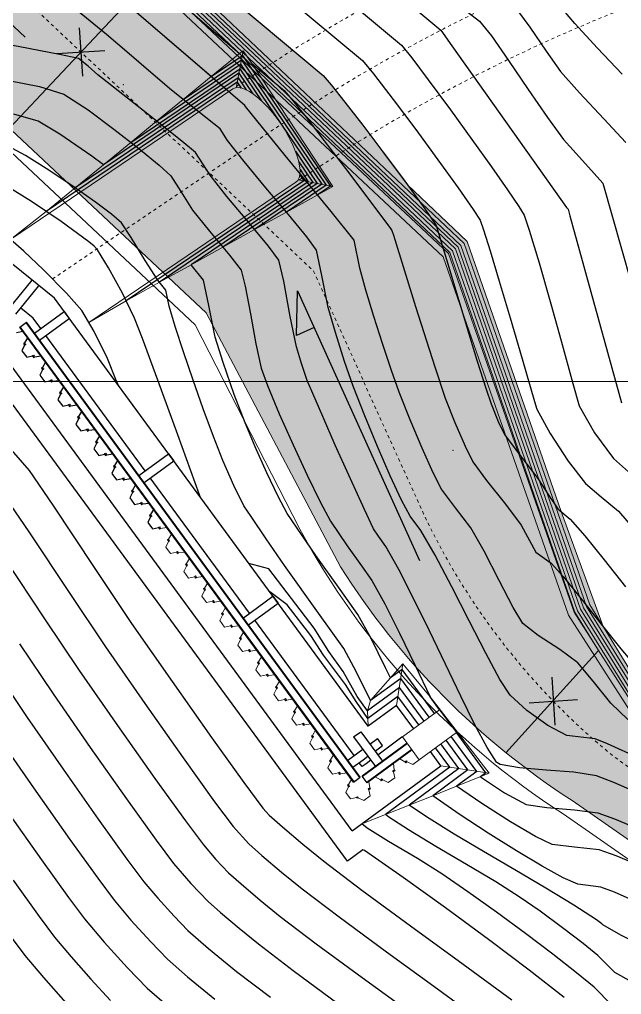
# Model space of a CAD drawing. Extents: x 62344 to 62624, y 108620 to 109406.
# Drawn here: x 62402.72 to 62421.44, y 108828.44 to 108858.75 of the extents above; entities that cross this region are included whole.
import ezdxf
from ezdxf.enums import TextEntityAlignment as Align

# ---------------------------------------------------------------- set-up
doc = ezdxf.new("R2010")
doc.units = 0
doc.header["$LTSCALE"] = 0.039369
doc.header["$MEASUREMENT"] = 0
for name, pattern in [('NASCOSTA', [9.525, 6.35, -3.175]), ('TRATTEGGIATA', [0.75, 0.5, -0.25]), ('TRATTOPUNTO2', [0.5, 0.25, -0.125, 0, -0.125])]:
    doc.linetypes.add(name, pattern=pattern)
for name, color, linetype in [('coordinate', 2, 'Continuous'), ('curve livello 1m', 2, 'Continuous'), ('curve livello 5m', 7, 'Continuous'), ('LIN010CO', 50, 'Continuous'), ('LIN010TR', 2, 'NASCOSTA'), ('LIN018CO', 6, 'Continuous'), ('LIN025CO', 7, 'Continuous'), ('LIN035CO', 1, 'Continuous'), ('TEXT035', 1, 'Continuous'), ('TRATTCOLO-30', 253, 'Continuous'), ('TRATTCOLO-7', 51, 'Continuous')]:
    doc.layers.add(name, color=color, linetype=linetype)

# ---------------------------------------------------------------- blocks, each defined once
blk = doc.blocks.new('*U31')
at = {"layer": 'LIN035CO'}
for p, q in [((0.1061, 0.1061), (-0.1061, -0.1061)), ((0.1061, -0.1061), (-0.1061, 0.1061))]:
    blk.add_line(p, q, dxfattribs=at)
at = {"layer": 'TEXT035', "lineweight": 30, "flags": 104}
blk.add_attdef('VALORE', text='', height=0.25, dxfattribs=at).set_placement((-0.6961, -0.3644), align=Align.BOTTOM_CENTER)
blk = doc.blocks.new('*U10')
at = {"layer": 'LIN018CO'}
blk.add_hatch(color=256, dxfattribs=at).paths.add_polyline_path([(-0.2456, 0.1287), (-0.2414, 0.2486), (0.0042, 0.1199)])
for p, q in [((-0.2456, 0.1287), (-0.2414, 0.2486)), ((-0.2414, 0.2486), (0.0042, 0.1199)), ((0.0042, 0.1199), (-1.8351, 0.1844))]:
    blk.add_line(p, q, dxfattribs=at)
at = {"layer": 'TEXT035', "lineweight": 30, "flags": 52}
blk.add_attdef('VALORE_AD', text='', height=0.25, rotation=357.99202, dxfattribs=at).set_placement((-0.3119, 0.191), align=Align.BOTTOM_RIGHT)
blk = doc.blocks.new('*U12')
at = {"layer": 'LIN018CO'}
blk.add_hatch(color=256, dxfattribs=at).paths.add_polyline_path([(-0.1778, 0.2128), (-0.1281, 0.322), (0.0497, 0.1092)])
for p, q in [((0.0497, 0.1092), (-1.6254, 0.8716)), ((-0.1778, 0.2128), (-0.1281, 0.322)), ((-0.1281, 0.322), (0.0497, 0.1092))]:
    blk.add_line(p, q, dxfattribs=at)
at = {"layer": 'TEXT035', "lineweight": 30, "flags": 17}
blk.add_attdef('VALORE_AD', text='', height=0.25, rotation=335.52919, dxfattribs=at).set_placement((-0.2152, 0.2957), align=Align.BOTTOM_RIGHT)
blk = doc.blocks.new('*U30')
at = {"layer": 'LIN035CO'}
for p, q in [((0.1061, 0.1061), (-0.1061, -0.1061)), ((0.1061, -0.1061), (-0.1061, 0.1061))]:
    blk.add_line(p, q, dxfattribs=at)
at = {"layer": 'TEXT035', "lineweight": 30, "flags": 104}
blk.add_attdef('VALORE', text='', height=0.25, dxfattribs=at).set_placement((0.6716, -0.3469), align=Align.BOTTOM_CENTER)
blk = doc.blocks.new('A$C2B494690')
at = {"layer": 'TRATTCOLO-30', "linetype": 'Continuous', "lineweight": 0}
h = blk.add_hatch(color=256, dxfattribs=at)
h.dxf.hatch_style = 1
h.paths.add_polyline_path([(-40.61, 39.336), (-41.899, 43.015), (-66.455, 66.058), (-67.606, 64.67)])
h.paths.add_polyline_path([(-41.899, 43.015), (-42.042, 43.423), (-44.191, 49.553), (-64.409, 68.527), (-66.455, 66.058)])
edge = h.paths.add_edge_path()
edge.add_line((-50.996, 46.34), (-47.539, 39.813))
edge.add_arc((-27.515, 52.449), 23.678, 212.2534, 237.1824)
edge.add_line((-40.347, 32.55), (-26.43, 22.856))
edge.add_line((-26.43, 22.856), (-11.65, 11.983))
edge.add_line((-11.65, 11.983), (-9.098, 9.891))
edge.add_line((-9.098, 9.891), (-3.832, 8.518))
edge.add_line((-3.832, 8.518), (-1.98, 7.761))
edge.add_line((-1.98, 7.761), (-0.924, 6.963))
edge.add_line((-0.924, 6.963), (0, 5.413))
edge.add_line((0, 5.413), (-0.243, 7.277))
edge.add_line((-0.243, 7.277), (-6.417, 13.284))
edge.add_line((-6.417, 13.284), (-10.248, 15.297))
edge.add_line((-10.248, 15.297), (-24.392, 25.702))
edge.add_line((-24.392, 25.702), (-38.4, 35.459))
edge.add_line((-38.4, 35.459), (-39.524, 37.214))
edge.add_line((-39.524, 37.214), (-40.326, 36.327))
edge.add_line((-40.326, 36.327), (-40.326, 36.327))
edge.add_line((-40.326, 36.327), (-50.996, 46.34))
h.paths.add_polyline_path([(-68.565, 63.513), (-51.718, 47.703), (-50.996, 46.34), (-40.326, 36.327), (-39.524, 37.214), (-40.282, 38.399), (-40.61, 39.336), (-67.606, 64.67)])
h.paths.add_polyline_path([(-72.475, 68.46), (-73.472, 67.093), (-68.565, 63.513), (-67.606, 64.67)])
h.paths.add_polyline_path([(-71.527, 69.759), (-69.639, 72.343), (-69.653, 72.353), (-71.527, 69.759)])
h.paths.add_polyline_path([(-68.024, 71.164), (-69.911, 68.58), (-66.455, 66.058), (-64.409, 68.527)])
h.paths.add_polyline_path([(-71.998, 69.112), (-71.526, 69.759), (-71.527, 69.759)])
h.paths.add_polyline_path([(-69.911, 68.58), (-70.385, 67.931), (-71.998, 69.112), (-72.475, 68.46), (-67.606, 64.67), (-66.455, 66.058)])
at = {"layer": 'TRATTCOLO-7', "linetype": 'Continuous', "lineweight": 0}
h = blk.add_hatch(color=256, dxfattribs=at)
h.dxf.hatch_style = 1
h.paths.add_polyline_path([(-69.27, 72.853), (-69.641, 72.344), (-64.409, 68.527), (-44.191, 49.553), (-40.282, 38.399), (-38.4, 35.459), (-24.392, 25.702), (-10.248, 15.297), (-6.417, 13.284), (-0.183, 7.219), (-0.16, 7.355), (-2.384, 9.614), (-2.74, 10.104), (-3.098, 10.595), (-4.658, 12.113), (-6.162, 13.576), (-10.055, 15.658), (-21.171, 23.895), (-23.469, 25.473), (-38.058, 35.801), (-39.384, 37.959), (-40.688, 41.528), (-43.607, 49.928), (-45.464, 51.684), (-46.23, 52.715), (-46.852, 53.536), (-47.407, 54.257), (-47.836, 54.799), (-48.078, 55.087), (-49.408, 56.197), (-50.738, 57.306), (-53.101, 59.335), (-54.189, 60.225), (-55.281, 61.104), (-56.16, 61.801), (-58.708, 64.211), (-63.65, 68.733), (-63.989, 69.032)])
at = {"linetype": 'Continuous', "lineweight": 0, "elevation": 323.7, "flags": 128}
blk.add_lwpolyline([(-0.189, 5.388), (-0.424, 7.187), (-6.53, 13.128), (-10.349, 15.134), (-24.503, 25.547), (-38.54, 35.324), (-40.454, 38.314), (-44.355, 49.446), (-64.531, 68.38), (-68.159, 71.03)], dxfattribs=at)
at = {"linetype": 'Continuous', "lineweight": 0}
for p in [(-54.298, 54.803, 323.7), (-44.047, 43.438, 323.7)]:
    blk.add_point(p, dxfattribs=at)
at = {"layer": 'curve livello 1m', "linetype": 'Continuous', "lineweight": 0, "elevation": 323.7, "flags": 128}
for points in [[(-19.422, 22.046), (-24.36, 25.751), (-38.275, 35.58), (-40.081, 38.493), (-43.973, 49.692), (-64.178, 68.803), (-69.747, 73.046), (-70.717, 71.717)], [(-9.19, 14.741), (-10.237, 15.32), (-24.301, 25.831), (-38.201, 35.65), (-39.99, 38.536), (-43.886, 49.747), (-64.113, 68.88), (-69.769, 73.186), (-69.984, 72.892)], [(-6.37, 13.338), (-10.183, 15.404), (-24.243, 25.912), (-38.126, 35.72), (-39.899, 38.579), (-43.8, 49.803), (-64.049, 68.957), (-69.779, 73.221)], [(-39.524, 37.214), (-40.262, 38.406), (-44.146, 49.58), (-64.306, 68.649), (-69.704, 72.766), (-72.095, 69.489)], [(-29.643, 29.36), (-38.349, 35.51), (-40.172, 38.45), (-44.059, 49.636), (-64.242, 68.726), (-69.726, 72.906), (-71.451, 70.542)], [(-63.65, 68.733), (-43.704, 49.866), (-39.798, 38.628), (-39.384, 37.959)], [(-53.388, 58.184), (-57.836, 53.444)], [(-39.524, 37.214), (-42.4, 34.035)]]:
    blk.add_lwpolyline(points, dxfattribs=at)
at = {"layer": 'LIN018CO', "linetype": 'TRATTOPUNTO2', "lineweight": 0, "ltscale": 5, "elevation": 323.7, "flags": 128}
blk.add_lwpolyline([(-4.743, 8.755), (-20.592, 20.739), (-30.817, 28.052), (-39.061, 33.926, -0.11239), (-44.961, 41.457), (-48.38, 49.008), (-66.4, 65.968), (-71.561, 69.662)], format="xyb", dxfattribs=at)
at = {"layer": 'LIN035CO', "linetype": 'Continuous', "lineweight": 0, "elevation": 323.7, "flags": 128}
for points in [[(-44.191, 49.553), (-64.409, 68.527), (-69.639, 72.346)], [(-51.718, 47.703), (-68.565, 63.513), (-73.47, 67.095)], [(-52.06, 47.338), (-68.884, 63.127), (-73.765, 66.691)], [(-45.464, 51.684), (-46.23, 52.715), (-46.852, 53.536), (-47.407, 54.257), (-47.836, 54.799), (-48.078, 55.087), (-49.408, 56.197), (-50.738, 57.306), (-53.101, 59.335), (-54.189, 60.225), (-55.281, 61.104), (-56.16, 61.801)], [(-45.464, 51.684), (-43.607, 49.928), (-40.688, 41.528)], [(-38.4, 35.459), (-40.282, 38.399), (-44.191, 49.553)], [(-39.384, 37.959), (-40.688, 41.528)], [(-21.171, 23.895), (-23.469, 25.473), (-38.058, 35.801), (-39.384, 37.959)]]:
    blk.add_lwpolyline(points, dxfattribs=at)
for points in [[(-11.65, 11.983), (-26.43, 22.856), (-40.347, 32.55, -0.109204), (-47.539, 39.813), (-51.718, 47.703)], [(-11.946, 11.58), (-26.721, 22.45), (-40.626, 32.135, -0.126618), (-48.804, 40.988), (-52.06, 47.338)]]:
    blk.add_lwpolyline(points, format="xyb", dxfattribs=at)
at = {"xscale": 5, "yscale": 5, "zscale": 5, "rotation": 138.8272271751645}
for name, p in [('*U10', (-63.647, 63.012, 323.7)), ('*U31', (-55.612, 55.814, 323.7)), ('*U12', (-48.333, 48.639, 323.7)), ('*U30', (-40.929, 35.636, 323.7))]:
    blk.add_blockref(name, p, dxfattribs=at)

msp = doc.modelspace()

# ---------------------------------------------------------------- linework, layer by layer
at = {"layer": 'coordinate', "linetype": 'Continuous', "lineweight": 0}
msp.add_line((62369.18886, 108847.50002), (62480.2144, 108847.50002), dxfattribs=at)
at = {"layer": 'curve livello 1m', "flags": 128}
for points in [[(62408.68107, 108856.97606), (62406.00187, 108859.27637), (62404.99211, 108860.10284), (62404.03134, 108860.87747), (62403.20779, 108861.53029), (62402.60969, 108861.99137), (62402.32528, 108862.19076), (62401.36718, 108862.36448), (62400.52506, 108862.54342), (62400.30806, 108862.95366), (62400.00641, 108863.5351), (62399.5074, 108864.42043), (62399.01491, 108865.26645), (62398.67668, 108865.81937), (62397.98816, 108866.80384), (62396.92081, 108868.26347), (62395.67306, 108869.93027), (62394.44336, 108871.53628), (62394.0241, 108872.05107), (62393.32802, 108872.56685), (62392.42184, 108873.22968), (62390.32311, 108874.88711)], [(62409.18145, 108863.955), (62415.82014, 108858.41613), (62415.82343, 108858.41185), (62416.16411, 108857.93178), (62419.7262, 108852.90769), (62419.77556, 108852.85288), (62419.83425, 108852.64574), (62421.43748, 108846.83411)], [(62409.29023, 108862.37989), (62414.60277, 108857.94747), (62414.91557, 108857.55547), (62415.43113, 108856.8725), (62415.43113, 108856.8725), (62416.11924, 108855.93549), (62416.7864, 108855.01494), (62417.39114, 108854.1693), (62417.892, 108853.45698), (62418.24752, 108852.9364), (62418.41625, 108852.66599), (62418.41625, 108852.66599), (62418.56664, 108852.20126), (62418.8732, 108851.18148), (62419.24396, 108849.9126), (62419.24396, 108849.9126), (62419.56217, 108848.76016), (62419.92302, 108847.42957), (62420.12025, 108846.73607), (62420.12025, 108846.73607), (62420.60204, 108845.89945), (62421.1881, 108845.10681), (62421.1881, 108845.10681), (62421.65686, 108844.69376)], [(62409.39901, 108860.80479), (62413.38541, 108857.4788), (62413.72606, 108857.06145), (62414.33844, 108856.26676), (62415.03883, 108855.33315), (62415.03883, 108855.33315), (62415.72893, 108854.3903), (62416.35601, 108853.51653), (62416.82601, 108852.84435), (62417.04491, 108852.50627), (62417.04491, 108852.50627), (62417.14695, 108852.21223), (62417.35229, 108851.55644), (62417.63741, 108850.61703), (62417.97884, 108849.47218), (62418.35307, 108848.20005), (62418.73661, 108846.87879), (62418.73661, 108846.87879), (62418.80302, 108846.63804), (62419.21483, 108845.88148), (62419.77679, 108845.02408), (62420.3203, 108844.32306), (62420.3203, 108844.32306), (62420.80692, 108843.91288), (62421.33983, 108843.47085), (62421.33983, 108843.47085), (62421.79735, 108842.9432)], [(62407.80934, 108856.26611), (62407.45201, 108856.5496), (62406.8097, 108857.09765), (62406.06034, 108857.74827), (62405.43031, 108858.28539), (62404.53185, 108859.01716), (62403.79535, 108859.60098), (62403.44177, 108859.86169), (62402.63657, 108860.07018)], [(62421.6348, 108836.98849), (62421.1086, 108837.5028), (62420.55689, 108838.1804), (62420.08018, 108838.75569), (62420.08018, 108838.75569), (62419.5239, 108839.16569), (62418.84584, 108839.60533), (62418.37338, 108839.971), (62418.37338, 108839.971), (62418.06567, 108840.47103), (62417.63099, 108841.31207), (62417.16319, 108842.22683), (62416.75612, 108842.948), (62416.75612, 108842.948), (62416.27806, 108843.57493), (62415.84197, 108844.15438), (62415.84197, 108844.15438), (62415.58556, 108844.65768), (62415.23974, 108845.42131), (62414.86617, 108846.30414), (62414.52652, 108847.16504), (62414.52652, 108847.16504), (62414.28612, 108847.83729), (62414.01399, 108848.65114), (62413.73953, 108849.51413), (62413.49215, 108850.3338), (62413.30126, 108851.01769), (62413.30126, 108851.01769), (62413.1227, 108851.88497), (62412.40917, 108852.78228), (62410.98403, 108854.52611), (62409.75434, 108856.04554), (62409.73332, 108856.07282), (62409.72534, 108856.07948), (62406.00187, 108859.27637)], [(62409.50779, 108859.22968), (62412.16805, 108857.01014), (62412.41013, 108856.72266), (62412.8385, 108856.18009), (62413.39368, 108855.45963), (62414.01618, 108854.63847), (62414.64653, 108853.7938), (62415.32087, 108852.86376), (62415.67356, 108852.34655), (62416.06569, 108851.04981), (62416.61354, 108849.21969), (62416.94475, 108848.15898), (62417.22996, 108847.26218), (62417.3836, 108846.79832), (62417.60798, 108846.24975), (62417.79744, 108845.85118), (62418.25892, 108845.23715), (62418.83267, 108844.48502), (62419.17704, 108843.95546), (62419.4525, 108843.53931), (62419.8384, 108843.21675), (62420.29594, 108842.69786), (62420.89717, 108841.95238), (62421.56058, 108841.1119)], [(62421.45599, 108857.04676), (62420.6938, 108857.85664), (62419.99092, 108858.62006), (62419.45418, 108859.24355)], [(62422.00833, 108835.77628), (62421.00447, 108836.23182), (62421.00447, 108836.23182), (62420.61462, 108836.39266), (62419.73648, 108836.4964), (62419.14694, 108836.80885), (62418.49548, 108837.27271), (62417.97754, 108837.74884), (62417.97754, 108837.74884), (62417.65714, 108838.23403), (62417.21583, 108839.0478), (62416.70142, 108840.05403), (62416.16171, 108841.11657), (62415.64451, 108842.09929), (62415.19761, 108842.86604), (62415.19761, 108842.86604), (62414.86423, 108843.30599), (62414.60106, 108843.81259), (62414.25046, 108844.56715), (62413.85482, 108845.47265), (62413.45653, 108846.43207), (62413.09797, 108847.3484), (62413.09797, 108847.3484), (62412.83102, 108848.11397), (62412.54266, 108849.02068), (62412.3194, 108849.79652), (62412.3194, 108849.79652), (62412.11972, 108850.79495), (62411.95306, 108851.57579), (62411.95306, 108851.57579), (62411.6569, 108851.99389), (62411.08582, 108852.68794), (62410.38635, 108853.51444), (62409.705, 108854.32991), (62409.18827, 108854.99085), (62408.96264, 108855.34525), (62408.32275, 108855.85878), (62407.45201, 108856.5496), (62406.8097, 108857.09765), (62406.06034, 108857.74827), (62405.43031, 108858.28539), (62404.53185, 108859.01716)], [(62418.23162, 108858.98383), (62418.58714, 108858.50722), (62419.09348, 108857.76158), (62419.54485, 108857.1316), (62419.54485, 108857.1316), (62420.1316, 108856.46466), (62420.8886, 108855.65696), (62421.5738, 108854.92022)], [(62406.98482, 108855.58806), (62406.91102, 108855.64629), (62405.93457, 108856.41417), (62405.16425, 108857.03211), (62404.85875, 108857.29441), (62404.55825, 108857.53261), (62403.965, 108857.66335), (62402.73342, 108857.89731), (62401.32888, 108858.16153)], [(62422.08261, 108834.65313), (62421.20066, 108835.03179), (62420.65872, 108835.2406), (62420.65872, 108835.2406), (62419.95953, 108835.34926), (62419.09697, 108835.4162), (62418.26676, 108835.48377), (62417.66461, 108835.5943), (62417.66461, 108835.5943), (62417.56269, 108835.65648), (62417.54652, 108835.67011), (62417.25785, 108836.11983), (62416.88163, 108836.82509), (62416.4416, 108837.71348), (62415.96155, 108838.71262), (62415.46524, 108839.75012), (62414.97643, 108840.7536), (62414.5189, 108841.65066), (62414.1164, 108842.36892), (62414.1164, 108842.36892), (62413.88817, 108842.69009), (62413.73066, 108842.92002), (62413.44701, 108843.5139), (62412.95653, 108844.586), (62412.95653, 108844.586), (62412.54174, 108845.51401), (62412.14873, 108846.40637), (62411.83786, 108847.12498), (62411.66943, 108847.53176), (62411.66943, 108847.53176), (62411.49301, 108848.05109), (62411.33754, 108848.57535), (62411.33754, 108848.57535), (62411.14045, 108849.5185), (62410.93612, 108850.61601), (62410.78343, 108851.26661), (62410.78343, 108851.26661), (62410.45979, 108851.70805), (62409.84849, 108852.43931), (62409.17062, 108853.24386), (62408.64728, 108853.90517), (62408.19466, 108854.61611), (62407.77168, 108854.96731), (62406.91102, 108855.64629), (62405.93457, 108856.41417), (62405.16425, 108857.03211), (62404.85875, 108857.29441), (62404.55825, 108857.53261), (62403.965, 108857.66335), (62402.73342, 108857.89731), (62401.32888, 108858.16153)], [(62402.3982, 108856.85686), (62403.34149, 108856.66315), (62404.10188, 108856.42604), (62404.10188, 108856.42604), (62404.85434, 108855.93777), (62405.65706, 108855.34247), (62406.43374, 108854.73814), (62407.06381, 108854.22093), (62407.42668, 108853.88697), (62407.42668, 108853.88697), (62407.73796, 108853.40422), (62408.10629, 108852.81948), (62408.10629, 108852.81948), (62408.63067, 108852.16722), (62409.25645, 108851.42579), (62409.6138, 108850.95742), (62409.74401, 108850.45771), (62409.9041, 108849.60204), (62410.07566, 108848.66337), (62410.24029, 108847.91463), (62410.42984, 108847.36933), (62410.80035, 108846.48916), (62411.2283, 108845.52676), (62411.66673, 108844.58324), (62412.06866, 108843.75968), (62412.38711, 108843.15717), (62412.91437, 108842.38747), (62413.35345, 108841.77104), (62413.67837, 108841.31236), (62414.08002, 108840.58932), (62414.53993, 108839.67625), (62415.02746, 108838.66646), (62415.49413, 108837.69057)], [(62405.78765, 108847.38918), (62405.74483, 108847.51178), (62405.4647, 108848.21647), (62405.4647, 108848.21647), (62405.04692, 108849.04601), (62404.6575, 108849.70036), (62404.6575, 108849.70036), (62404.18086, 108850.24645), (62403.47469, 108850.97195), (62403.47469, 108850.97195), (62402.85886, 108851.54799), (62402.18911, 108852.14006), (62401.66635, 108852.57053), (62400.91387, 108853.05881), (62400.5997, 108853.13364), (62400.10707, 108853.48059), (62399.50676, 108853.91412), (62398.12045, 108854.68228)], [(62413.63402, 108837.57862), (62413.19946, 108838.46652), (62412.80231, 108839.19924), (62412.80231, 108839.19924), (62412.02167, 108840.30124), (62410.96676, 108841.78223), (62410.96676, 108841.78223), (62410.39174, 108842.61134), (62409.92258, 108843.29624), (62409.70001, 108843.63147), (62409.70001, 108843.63147), (62409.38527, 108844.26538), (62409.04324, 108845.04487), (62409.04324, 108845.04487), (62408.75263, 108845.78921), (62408.43645, 108846.64378), (62408.11783, 108847.54207), (62407.81988, 108848.41754), (62407.56574, 108849.2037), (62407.37851, 108849.83403), (62407.37851, 108849.83403), (62407.27453, 108850.33906), (62407.02432, 108850.64812), (62406.63362, 108851.25549), (62406.19682, 108851.97253), (62405.89072, 108852.42869), (62405.5821, 108852.69326), (62405.09118, 108853.06613), (62404.32064, 108853.60539), (62403.55252, 108854.11691), (62402.9079, 108854.52211), (62402.50788, 108854.74243)], [(62408.34105, 108843.90823), (62408.3179, 108843.97482), (62407.64923, 108845.83399), (62407.02772, 108847.54024), (62406.54779, 108848.83623), (62406.30384, 108849.46463), (62406.30384, 108849.46463), (62405.9225, 108850.24386), (62405.49506, 108851.02963), (62405.14976, 108851.58621), (62405.14976, 108851.58621), (62405.0442, 108851.69969), (62404.88282, 108851.84235), (62404.01667, 108852.47024), (62403.10017, 108853.0869), (62402.28201, 108853.59585)], [(62421.6348, 108836.98849), (62421.1086, 108837.5028), (62420.55689, 108838.1804), (62420.08018, 108838.75569), (62420.08018, 108838.75569), (62419.5239, 108839.16569), (62418.84584, 108839.60533), (62418.37338, 108839.971), (62418.37338, 108839.971), (62418.06567, 108840.47103), (62417.63099, 108841.31207), (62417.16319, 108842.22683), (62416.75612, 108842.948), (62416.75612, 108842.948), (62416.27806, 108843.57493), (62415.84197, 108844.15438), (62415.84197, 108844.15438), (62415.58556, 108844.65768), (62415.23974, 108845.42131), (62414.86617, 108846.30414), (62414.52652, 108847.16504), (62414.52652, 108847.16504), (62414.28612, 108847.83729), (62414.01399, 108848.65114), (62413.73953, 108849.51413), (62413.49215, 108850.3338), (62413.30126, 108851.01769), (62413.30126, 108851.01769), (62413.1227, 108851.88497), (62412.40917, 108852.78228), (62411.98835, 108853.2972)], [(62402.46231, 108845.37085), (62403.02442, 108844.7318), (62403.76016, 108843.65355), (62405.06652, 108841.68056), (62406.20714, 108839.97903), (62407.46682, 108838.16858), (62408.69459, 108836.42877), (62409.69909, 108835.02874), (62410.289, 108834.23761), (62410.48361, 108834.02244), (62410.89983, 108833.65178), (62411.53125, 108833.12001), (62412.18846, 108832.58668), (62413.36714, 108831.68809), (62414.88182, 108830.5738), (62416.51002, 108829.38976), (62418.02928, 108828.28193)], [(62402.29993, 108843.86969), (62403.01539, 108842.82116), (62404.28575, 108840.90255), (62405.39493, 108839.24791), (62405.39493, 108839.24791), (62406.6199, 108837.48735), (62407.81382, 108835.7955), (62408.79064, 108834.43405), (62409.36429, 108833.66472), (62409.852, 108833.12552), (62410.25676, 108832.76505), (62410.87081, 108832.24792), (62411.50993, 108831.72927), (62412.65617, 108830.8554), (62414.12917, 108829.77178), (62415.71256, 108828.62033), (62417.19002, 108827.54298)], [(62402.27062, 108841.98877), (62403.50498, 108840.12453), (62404.58273, 108838.51679), (62405.77297, 108836.80613), (62406.93306, 108835.16222), (62407.8822, 108833.83936), (62408.43959, 108833.09183), (62408.83043, 108832.63924), (62409.22038, 108832.2286), (62409.61369, 108831.87833), (62410.21036, 108831.37583), (62410.8314, 108830.87185), (62411.94521, 108830.02272), (62413.37652, 108828.96976), (62414.91511, 108827.85089)], [(62413.53959, 108837.26131), (62413.22339, 108837.70458), (62412.78295, 108838.47906), (62412.3354, 108839.10432), (62411.88262, 108839.83404), (62410.47384, 108841.67325), (62409.85814, 108841.84004)], [(62413.55295, 108837.02307), (62413.18565, 108837.55506), (62412.85503, 108838.07737), (62412.17287, 108838.99493), (62411.78494, 108839.60181), (62411.04877, 108840.55429), (62410.50628, 108840.95645)], [(62402.72421, 108839.34651), (62403.77052, 108837.78567), (62404.92605, 108836.1249), (62406.0523, 108834.52895), (62406.97375, 108833.24467), (62407.51488, 108832.51895), (62408.05244, 108831.89646), (62408.58877, 108831.33167), (62408.97062, 108830.99161), (62409.54992, 108830.50374), (62410.15287, 108830.01444), (62411.23424, 108829.19003), (62412.62387, 108828.16774)], [(62402.1461, 108836.32342), (62403.2322, 108834.76245), (62404.29077, 108833.26239), (62405.15686, 108832.05529), (62405.66547, 108831.37317), (62406.18893, 108830.75574), (62406.80376, 108830.07598), (62407.32554, 108829.53782), (62407.94377, 108828.99763), (62408.7958, 108828.29962)], [(62417.0504, 108835.2107), (62417.80359, 108834.71326), (62418.47056, 108834.35224), (62419.11413, 108834.25104), (62419.9735, 108834.18808), (62420.70281, 108834.08854), (62421.21575, 108833.8996), (62422.1261, 108833.52401), (62423.16075, 108833.07444), (62423.70745, 108832.8114), (62424.28872, 108832.23249), (62425.36683, 108831.11371), (62426.50868, 108829.92774), (62427.42261, 108828.99982), (62427.8722, 108828.5546), (62428.19925, 108828.41092)], [(62425.69013, 108827.91646), (62424.80244, 108828.82144), (62424.80244, 108828.82144), (62423.73223, 108829.93498), (62422.97026, 108830.72359), (62422.97026, 108830.72359), (62422.49482, 108831.0087), (62421.79678, 108831.36945), (62421.79678, 108831.36945), (62421.22049, 108831.62478), (62420.79099, 108831.78441), (62420.79099, 108831.78441), (62420.08247, 108831.86811), (62419.62732, 108832.07259), (62418.96806, 108832.43088), (62418.16766, 108832.90457), (62417.28907, 108833.45525), (62416.39526, 108834.04451), (62415.56901, 108834.62012)], [(62423.94931, 108828.26828), (62423.1834, 108829.06521), (62422.63809, 108829.62959), (62422.63809, 108829.62959), (62422.09194, 108829.94968), (62421.414, 108830.28546), (62420.85825, 108830.60917), (62420.85825, 108830.60917), (62420.82365, 108830.64387), (62420.66361, 108830.76321), (62419.95547, 108831.2183), (62419.08485, 108831.74674), (62418.12556, 108832.31436), (62417.15143, 108832.88698), (62416.23625, 108833.43042), (62415.45384, 108833.91052), (62414.87802, 108834.29308), (62414.87802, 108834.29308), (62414.83304, 108834.32831)], [(62402.38527, 108834.08123), (62403.41001, 108832.62912), (62404.24841, 108831.4606), (62404.74077, 108830.80029), (62405.35664, 108830.07384), (62406.08003, 108829.27407), (62406.69392, 108828.6409), (62407.29243, 108828.11794)], [(62422.63457, 108828.19544), (62422.30591, 108828.5356), (62422.30591, 108828.5356), (62421.77281, 108828.82956), (62421.2332, 108829.12599), (62421.2332, 108829.12599), (62420.7043, 108829.65642), (62420.24142, 108830.03202), (62419.60299, 108830.51823), (62418.90368, 108831.02955), (62418.25815, 108831.48047), (62418.25815, 108831.48047), (62417.52918, 108831.94233), (62416.61774, 108832.48611), (62415.66566, 108833.04613), (62414.81475, 108833.55672), (62414.20685, 108833.95223), (62414.20685, 108833.95223), (62414.09821, 108834.03732)], [(62421.1252, 108828.12261), (62420.58495, 108828.66897), (62420.58495, 108828.66897), (62420.03665, 108829.12144), (62419.30456, 108829.69352), (62418.45439, 108830.3362), (62417.55187, 108831.00047), (62416.66273, 108831.63732), (62415.8527, 108832.19774), (62415.8527, 108832.19774), (62415.09486, 108832.66632), (62414.19735, 108833.1955), (62413.53568, 108833.61138), (62413.53568, 108833.61138), (62413.36339, 108833.74634)], [(62402.52925, 108831.99584), (62403.33996, 108830.86591), (62403.81606, 108830.2274), (62404.32594, 108829.61949), (62404.94046, 108828.92535), (62405.55435, 108828.26137)], [(62402.43151, 108830.27122), (62402.89136, 108829.65452), (62403.46776, 108828.96729), (62404.16247, 108828.18257)]]:
    msp.add_lwpolyline(points, dxfattribs=at)
at = {"layer": 'curve livello 5m'}
for p, q in [((62414.61723, 108838.54788), (62414.254, 108838.28144)), ((62415.62273, 108837.17712), (62414.61723, 108838.54788)), ((62416.94171, 108835.37901), (62416.14322, 108836.46755)), ((62416.94171, 108835.37901), (62416.30831, 108834.91439)), ((62413.40115, 108832.94312), (62412.92173, 108832.59144))]:
    msp.add_line(p, q, dxfattribs=at)
at = {"layer": 'curve livello 5m', "flags": 128}
for points in [[(62412.92173, 108832.59144), (62401.62036, 108847.99818), (62393.1163, 108854.8683), (62386.54081, 108863.45904), (62357.29997, 108887.03375), (62357.29997, 108887.03375), (62357.37913, 108887.13194)], [(62394.92282, 108872.86437), (62395.20499, 108872.55345), (62399.03952, 108867.32067), (62400.84727, 108864.87938), (62400.97903, 108864.65305), (62401.03042, 108864.55479), (62401.20879, 108864.51984), (62401.45288, 108864.35546), (62401.94926, 108863.98137), (62402.65102, 108863.43479), (62403.51124, 108862.75291), (62404.48299, 108861.97291), (62405.51936, 108861.13199), (62406.57342, 108860.26735), (62406.57342, 108860.26735), (62409.56799, 108857.69628)], [(62416.65524, 108858.97265), (62417.0259, 108858.70035), (62417.0259, 108858.70035), (62417.39092, 108858.23904), (62417.92273, 108857.47521), (62418.53299, 108856.57395), (62419.13337, 108855.70039), (62419.63552, 108855.01965), (62419.63552, 108855.01965), (62420.32122, 108854.26716), (62420.86035, 108853.65952), (62420.86035, 108853.65952), (62422.31662, 108848.52021)], [(62409.94189, 108857.38315), (62410.95068, 108856.54148), (62411.20019, 108856.24855), (62411.6313, 108855.7076), (62412.19815, 108854.97817), (62412.85484, 108854.11981), (62413.55549, 108853.19206), (62414.25423, 108852.25445), (62414.30222, 108852.18683), (62414.34614, 108852.04073), (62415.03815, 108849.82454), (62415.63404, 108847.95082), (62415.95506, 108846.98168), (62416.25969, 108846.2194), (62416.57993, 108845.48648), (62416.81971, 108845.00278), (62417.24139, 108844.42144), (62417.83196, 108843.68031), (62418.31464, 108843.02996), (62418.76923, 108842.19316), (62419.24899, 108841.85156), (62419.63338, 108841.42412), (62420.18243, 108840.74392), (62420.8072, 108839.95104), (62421.41877, 108839.18556), (62421.9282, 108838.58756)], [(62405.33474, 108854.23127), (62404.97276, 108854.50195), (62403.97934, 108855.18038), (62403.30488, 108855.58424), (62402.5491, 108855.8058)], [(62414.254, 108838.28144), (62414.10147, 108838.59961), (62413.64044, 108839.52771), (62413.24034, 108840.2558), (62412.68756, 108841.03614), (62411.94056, 108842.08485), (62411.35168, 108842.9363), (62411.04356, 108843.39432), (62410.76781, 108843.92295), (62410.41721, 108844.65585), (62410.05303, 108845.46119), (62409.73654, 108846.2071), (62409.3986, 108847.09758), (62409.05521, 108848.08544), (62408.8094, 108848.87433), (62408.61341, 108849.85807), (62408.44416, 108850.64824), (62408.06284, 108851.12653)], [(62401.94343, 108838.56849), (62402.95831, 108837.05454), (62402.95831, 108837.05454), (62404.07912, 108835.44368), (62405.17154, 108833.89567), (62406.0653, 108832.64998), (62406.59018, 108831.94606), (62406.59018, 108831.94606), (62407.02121, 108831.43763), (62407.5275, 108830.87789), (62407.95715, 108830.43475), (62407.95715, 108830.43475), (62408.59511, 108829.87732), (62409.47433, 108829.15703), (62409.47433, 108829.15703), (62410.52327, 108828.35735)], [(62427.15647, 108827.85071), (62426.44885, 108828.56641), (62425.65556, 108829.37459), (62425.65556, 108829.37459), (62424.28105, 108830.80475), (62423.30244, 108831.81759), (62423.30244, 108831.81759), (62422.83417, 108832.07531), (62422.04167, 108832.43468), (62421.26861, 108832.75363), (62420.7469, 108832.93647), (62420.7469, 108832.93647), (62419.97994, 108833.02271), (62419.27651, 108833.11018), (62418.762, 108833.35745), (62417.98563, 108833.80892), (62417.09066, 108834.37716), (62416.30831, 108834.91439)], [(62419.65243, 108828.35257), (62418.56666, 108829.20102), (62417.30578, 108830.15418), (62415.96727, 108831.13935), (62414.64859, 108832.08385), (62413.44724, 108832.915), (62413.44724, 108832.915), (62413.40115, 108832.94312)]]:
    msp.add_lwpolyline(points, dxfattribs=at)
at = {"layer": 'LIN010CO'}
for p, q in [((62409.54511, 108857.07731), (62409.97445, 108856.44215)), ((62409.49142, 108856.79961), (62409.61356, 108856.61892)), ((62409.51827, 108856.93846), (62409.77345, 108856.56094)), ((62411.40872, 108854.32032), (62411.84119, 108853.68054)), ((62411.44496, 108854.08815), (62411.70234, 108853.70738)), ((62411.44008, 108853.91679), (62411.56349, 108853.73423)), ((62414.57426, 108838.26832), (62413.63402, 108837.57862)), ((62415.46146, 108837.05883), (62414.57426, 108838.26832)), ((62414.53129, 108837.98876), (62413.53959, 108837.26131)), ((62415.3002, 108836.94053), (62414.53129, 108837.98876)), ((62414.48832, 108837.7092), (62413.55295, 108837.02307)), ((62415.13893, 108836.82224), (62414.48832, 108837.7092)), ((62415.784, 108837.29541), (62415.49413, 108837.69057)), ((62414.44535, 108837.42964), (62413.56631, 108836.78483)), ((62414.97767, 108836.70394), (62414.44535, 108837.42964)), ((62417.22127, 108835.33604), (62416.30449, 108836.58584)), ((62416.10303, 108835.50792), (62415.65943, 108836.11267)), ((62416.38259, 108835.46495), (62415.82069, 108836.23096)), ((62416.66215, 108835.42198), (62415.98196, 108836.34926)), ((62416.10303, 108835.50792), (62414.09821, 108834.03732)), ((62416.38259, 108835.46495), (62414.83304, 108834.32831)), ((62416.66215, 108835.42198), (62415.56901, 108834.62012)), ((62417.22127, 108835.33604), (62417.0504, 108835.2107))]:
    msp.add_line(p, q, dxfattribs=at)
at = {"layer": 'LIN010CO', "flags": 128}
for points in [[(62414.44535, 108837.42964), (62413.56631, 108836.78483), (62403.8088, 108850.08687), (62395.28055, 108856.97653), (62388.70415, 108865.56847), (62384.50907, 108868.95064)], [(62408.68107, 108856.97606), (62409.6525, 108857.63271), (62412.39659, 108853.57315), (62411.98835, 108853.2972)], [(62406.98482, 108855.58806), (62409.59881, 108857.35501), (62412.11889, 108853.62684), (62410.03392, 108852.21749)], [(62407.80934, 108856.26611), (62409.62565, 108857.49386), (62412.25774, 108853.6), (62411.02128, 108852.76421)], [(62409.54511, 108857.07731), (62405.33474, 108854.23127)], [(62406.18842, 108854.92902), (62409.57196, 108857.21616), (62410.24344, 108856.22278)], [(62409.49142, 108856.79961), (62403.55057, 108852.78384)], [(62409.51827, 108856.93846), (62404.4517, 108853.51367)], [(62411.3045, 108854.65307), (62411.98004, 108853.65369), (62409.04854, 108851.67212)], [(62411.56349, 108853.73423), (62406.04117, 108850.00137)], [(62411.70234, 108853.70738), (62407.07815, 108850.58163)], [(62411.84119, 108853.68054), (62408.06284, 108851.12653)]]:
    msp.add_lwpolyline(points, dxfattribs=at)
at = {"layer": 'LIN010TR', "linetype": 'TRATTOPUNTO2', "lineweight": 0, "ltscale": 5, "flags": 128}
msp.add_lwpolyline([(62427.88569, 108872.8979), (62428.26998, 108863.07603), (62426.20974, 108862.50467, 0.08114781), (62410.52118, 108855.26268), (62403.75203, 108850.68701)], format="xyb", dxfattribs=at)
at = {"layer": 'LIN018CO', "lineweight": 0, "ltscale": 2}
for p, q in [((62409.67934, 108857.77156), (62409.4582, 108856.6278)), ((62412.46503, 108853.55992), (62411.3915, 108853.76748))]:
    msp.add_line(p, q, dxfattribs=at)
at = {"layer": 'LIN018CO', "linetype": 'Continuous', "lineweight": 0}
for p, q in [((62403.8088, 108850.08687), (62395.28055, 108856.97653)), ((62413.56631, 108836.78483), (62403.8088, 108850.08687)), ((62413.63402, 108837.57862), (62414.64428, 108838.72386)), ((62414.44535, 108837.42964), (62414.64428, 108838.72386)), ((62415.49413, 108837.69057), (62414.64428, 108838.72386)), ((62413.53959, 108837.26131), (62413.63402, 108837.57862)), ((62417.32454, 108835.32016), (62415.49413, 108837.69057)), ((62413.56631, 108836.78483), (62413.53959, 108837.26131)), ((62415.82347, 108835.5509), (62417.32454, 108835.32016)), ((62416.30831, 108834.91439), (62417.32454, 108835.32016)), ((62415.56901, 108834.62012), (62416.30831, 108834.91439)), ((62414.83304, 108834.32831), (62415.56901, 108834.62012)), ((62414.09821, 108834.03732), (62414.83304, 108834.32831)), ((62413.36339, 108833.74634), (62414.09821, 108834.03732))]:
    msp.add_line(p, q, dxfattribs=at)
at = {"layer": 'LIN018CO'}
for p, q in [((62402.39857, 108849.76061), (62403.11497, 108850.64739)), ((62402.61147, 108849.58862), (62403.32786, 108850.4754)), ((62403.18981, 108849.00331), (62404.10903, 108849.67759)), ((62403.35169, 108848.78263), (62404.2709, 108849.45691)), ((62404.10903, 108849.67759), (62404.2709, 108849.45691)), ((62402.73316, 108849.18626), (62402.94281, 108849.34004)), ((62413.10891, 108835.0414), (62402.73316, 108849.18626)), ((62413.12231, 108835.05123), (62402.74656, 108849.19609)), ((62413.30515, 108835.18535), (62402.92941, 108849.33021)), ((62413.31855, 108835.19518), (62402.94281, 108849.34004)), ((62413.06569, 108833.52797), (62402.10911, 108848.46465)), ((62406.43604, 108844.57785), (62407.35525, 108845.25213)), ((62407.35525, 108845.25213), (62407.51713, 108845.03145)), ((62406.59792, 108844.35717), (62407.51713, 108845.03145)), ((62409.68227, 108840.15239), (62410.60148, 108840.82667)), ((62409.84414, 108839.93171), (62410.76336, 108840.60599)), ((62410.60148, 108840.82667), (62410.76336, 108840.60599)), ((62413.11111, 108836.45093), (62413.33178, 108836.6128)), ((62413.11111, 108836.45093), (62413.78538, 108835.53171)), ((62413.33178, 108836.6128), (62414.00606, 108835.69359)), ((62413.61319, 108836.22918), (62413.84771, 108836.40121)), ((62414.00958, 108836.18053), (62413.84771, 108836.40121)), ((62414.63138, 108836.44993), (62414.61385, 108836.43707)), ((62413.24539, 108835.95939), (62413.39251, 108836.0673)), ((62414.77333, 108836.25641), (62413.37602, 108835.23144)), ((62414.78316, 108836.24301), (62413.38585, 108835.21804)), ((62414.91729, 108836.06016), (62413.51998, 108835.03519)), ((62413.77506, 108836.0085), (62414.00958, 108836.18053)), ((62412.92849, 108835.72693), (62413.24539, 108835.95939)), ((62413.40726, 108835.73871), (62413.55438, 108835.84662)), ((62414.92711, 108836.04677), (62413.52981, 108835.02179)), ((62415.82347, 108835.5509), (62415.49816, 108835.99438)), ((62413.06569, 108833.52797), (62415.82347, 108835.5509)), ((62413.09037, 108835.50625), (62413.40726, 108835.73871)), ((62413.10891, 108835.0414), (62413.31855, 108835.19518)), ((62413.52981, 108835.02179), (62413.37602, 108835.23144))]:
    msp.add_line(p, q, dxfattribs=at)
at = {"layer": 'LIN018CO', "lineweight": 0}
for p, q in [((62414.34523, 108835.61993), (62414.54585, 108835.7671)), ((62414.54585, 108835.7671), (62414.70464, 108835.67331)), ((62414.34523, 108835.61993), (62414.37286, 108835.42994)), ((62414.71674, 108835.65681), (62414.70464, 108835.67331)), ((62414.71674, 108835.65681), (62414.72884, 108835.64032)), ((62414.73763, 108835.69751), (62414.72113, 108835.68541)), ((62414.73323, 108835.66891), (62414.72113, 108835.68541)), ((62414.74533, 108835.65242), (62414.72884, 108835.64032)), ((62414.74973, 108835.68101), (62414.73323, 108835.66891)), ((62414.73323, 108835.66891), (62414.74973, 108835.68101)), ((62414.73763, 108835.69751), (62414.75412, 108835.70961)), ((62414.74533, 108835.65242), (62414.76183, 108835.66452)), ((62414.74973, 108835.68101), (62414.76183, 108835.66452)), ((62414.76622, 108835.69311), (62414.75412, 108835.70961)), ((62414.76622, 108835.69311), (62414.77832, 108835.67662)), ((62414.95125, 108835.5932), (62414.77832, 108835.67662)), ((62414.95125, 108835.5932), (62415.15187, 108835.74036)), ((62413.58271, 108835.0606), (62413.78333, 108835.20776)), ((62413.78333, 108835.20776), (62413.94212, 108835.11397)), ((62413.97511, 108835.13817), (62413.9916, 108835.15027)), ((62414.0037, 108835.13377), (62413.9916, 108835.15027)), ((62414.18873, 108835.03386), (62414.38935, 108835.18102)), ((62414.33987, 108835.40574), (62414.32338, 108835.39364)), ((62414.33548, 108835.37714), (62414.32338, 108835.39364)), ((62414.33548, 108835.37714), (62414.34758, 108835.36065)), ((62414.33987, 108835.40574), (62414.35637, 108835.41784)), ((62414.38935, 108835.18102), (62414.34758, 108835.36065)), ((62414.35197, 108835.38924), (62414.36847, 108835.40134)), ((62414.36847, 108835.40134), (62414.35197, 108835.38924)), ((62414.35197, 108835.38924), (62414.36407, 108835.37275)), ((62414.36847, 108835.40134), (62414.35637, 108835.41784)), ((62414.38057, 108835.38485), (62414.36407, 108835.37275)), ((62414.38496, 108835.41344), (62414.37286, 108835.42994)), ((62414.38057, 108835.38485), (62414.39706, 108835.39695)), ((62414.38496, 108835.41344), (62414.39706, 108835.39695)), ((62413.57735, 108834.8464), (62413.56085, 108834.8343)), ((62413.57735, 108834.8464), (62413.59384, 108834.8585)), ((62413.58271, 108835.0606), (62413.61034, 108834.8706)), ((62413.60594, 108834.842), (62413.59384, 108834.8585)), ((62413.62244, 108834.8541), (62413.61034, 108834.8706)), ((62413.62244, 108834.8541), (62413.63454, 108834.83761)), ((62413.95422, 108835.09747), (62413.94212, 108835.11397)), ((62413.95422, 108835.09747), (62413.96631, 108835.08098)), ((62413.97511, 108835.13817), (62413.95861, 108835.12607)), ((62413.97071, 108835.10957), (62413.95861, 108835.12607)), ((62413.98281, 108835.09308), (62413.96631, 108835.08098)), ((62413.9872, 108835.12167), (62413.97071, 108835.10957)), ((62413.97071, 108835.10957), (62413.9872, 108835.12167)), ((62413.98281, 108835.09308), (62413.9993, 108835.10518)), ((62413.9872, 108835.12167), (62413.9993, 108835.10518)), ((62414.0037, 108835.13377), (62414.0158, 108835.11728)), ((62414.18873, 108835.03386), (62414.0158, 108835.11728)), ((62413.21258, 108834.57883), (62413.19609, 108834.56673)), ((62413.20819, 108834.55024), (62413.19609, 108834.56673)), ((62413.22468, 108834.56234), (62413.20819, 108834.55024)), ((62413.20819, 108834.55024), (62413.22468, 108834.56234)), ((62413.21258, 108834.57883), (62413.22908, 108834.59093)), ((62413.24118, 108834.57444), (62413.22908, 108834.59093)), ((62413.24118, 108834.57444), (62413.25327, 108834.55794)), ((62413.4262, 108834.47452), (62413.25327, 108834.55794)), ((62413.4262, 108834.47452), (62413.62682, 108834.62169)), ((62413.57295, 108834.81781), (62413.56085, 108834.8343)), ((62413.57295, 108834.81781), (62413.58505, 108834.80131)), ((62413.62682, 108834.62169), (62413.58505, 108834.80131)), ((62413.58945, 108834.82991), (62413.60594, 108834.842)), ((62413.60594, 108834.842), (62413.58945, 108834.82991)), ((62413.58945, 108834.82991), (62413.60155, 108834.81341)), ((62413.61804, 108834.82551), (62413.60155, 108834.81341)), ((62413.61804, 108834.82551), (62413.63454, 108834.83761))]:
    msp.add_line(p, q, dxfattribs=at)
at = {"layer": 'LIN018CO', "lineweight": 0, "ltscale": 2, "flags": 128}
for points in [[(62402.44374, 108851.91496), (62403.55057, 108852.78384), (62404.4517, 108853.51367), (62405.33474, 108854.23127), (62406.18842, 108854.92902), (62406.98482, 108855.58806), (62407.80934, 108856.26611), (62408.68107, 108856.97606), (62409.56799, 108857.69628), (62409.67934, 108857.77156), (62409.94189, 108857.38315), (62412.46503, 108853.55992), (62411.02128, 108852.76421), (62410.03392, 108852.21749), (62409.04854, 108851.67212), (62408.06284, 108851.12653), (62407.07815, 108850.58163), (62406.04117, 108850.00137), (62404.87546, 108849.33411)], [(62409.35788, 108856.58863), (62402.44374, 108851.91496)], [(62411.31881, 108853.68767), (62404.87546, 108849.33411)]]:
    msp.add_lwpolyline(points, dxfattribs=at)
at = {"layer": 'LIN018CO', "flags": 128}
for points in [[(62403.38333, 108849.14526), (62403.15227, 108849.46026), (62402.76229, 108849.77531)], [(62402.62875, 108849.02246), (62402.82795, 108849.05704), (62402.97512, 108848.85641), (62402.88133, 108848.69763), (62402.86483, 108848.68553), (62402.84834, 108848.67343), (62402.86044, 108848.65693), (62402.87254, 108848.64044), (62402.88903, 108848.65254), (62402.87693, 108848.66903), (62402.89343, 108848.68113), (62402.90553, 108848.66464), (62402.91763, 108848.64814), (62402.90113, 108848.63604), (62402.88464, 108848.62394), (62402.80122, 108848.45102), (62402.94838, 108848.25039), (62403.12801, 108848.29216), (62403.1445, 108848.30426), (62403.161, 108848.31636), (62403.1852, 108848.28337), (62403.1687, 108848.27127), (62403.1566, 108848.28777), (62403.14011, 108848.27567), (62403.15221, 108848.25917), (62403.16431, 108848.24268), (62403.1808, 108848.25478), (62403.1973, 108848.26688), (62403.38729, 108848.29451), (62403.53445, 108848.09389), (62403.44067, 108847.9351), (62403.42417, 108847.923), (62403.40768, 108847.9109), (62403.41978, 108847.89441), (62403.43187, 108847.87791), (62403.44837, 108847.89001), (62403.43627, 108847.90651), (62403.45276, 108847.91861), (62403.46486, 108847.90211), (62403.47696, 108847.88562), (62403.46047, 108847.87352), (62403.44397, 108847.86142), (62403.36056, 108847.68849), (62403.50772, 108847.48787), (62403.68734, 108847.52964), (62403.70384, 108847.54174), (62403.72033, 108847.55384), (62403.74453, 108847.52085), (62403.72804, 108847.50875), (62403.71594, 108847.52524), (62403.69944, 108847.51315), (62403.71154, 108847.49665), (62403.72364, 108847.48016), (62403.74014, 108847.49226), (62403.75663, 108847.50435), (62403.94663, 108847.53199), (62404.09379, 108847.33137), (62404, 108847.17258), (62403.98351, 108847.16048), (62403.96701, 108847.14838), (62403.97911, 108847.13188), (62403.99121, 108847.11539), (62404.00771, 108847.12749), (62403.99561, 108847.14398), (62404.0121, 108847.15608), (62404.0242, 108847.13959), (62404.0363, 108847.12309), (62404.01981, 108847.11099), (62404.00331, 108847.09889), (62403.91989, 108846.92597), (62404.06706, 108846.72534), (62404.24668, 108846.76712), (62404.26318, 108846.77922), (62404.27967, 108846.79131), (62404.30387, 108846.75833), (62404.28738, 108846.74623), (62404.27528, 108846.76272), (62404.25878, 108846.75062), (62404.27088, 108846.73413), (62404.28298, 108846.71763), (62404.29948, 108846.72973), (62404.31597, 108846.74183), (62404.50597, 108846.76946), (62404.65313, 108846.56884), (62404.55934, 108846.41005), (62404.54285, 108846.39795), (62404.52635, 108846.38585), (62404.53845, 108846.36936), (62404.55055, 108846.35286), (62404.56705, 108846.36496), (62404.55495, 108846.38146), (62404.57144, 108846.39356), (62404.58354, 108846.37706), (62404.59564, 108846.36057), (62404.57914, 108846.34847), (62404.56265, 108846.33637), (62404.47923, 108846.16344), (62404.62639, 108845.96282), (62404.80602, 108846.00459), (62404.82252, 108846.01669), (62404.83901, 108846.02879), (62404.86321, 108845.9958), (62404.84671, 108845.9837), (62404.83461, 108846.0002), (62404.81812, 108845.9881), (62404.83022, 108845.9716), (62404.84232, 108845.95511), (62404.85881, 108845.96721), (62404.87531, 108845.97931), (62405.0653, 108846.00694), (62405.21247, 108845.80632), (62405.11868, 108845.64753), (62405.10218, 108845.63543), (62405.08569, 108845.62333), (62405.09779, 108845.60684), (62405.10989, 108845.59034), (62405.12638, 108845.60244), (62405.11428, 108845.61893), (62405.13078, 108845.63103), (62405.14288, 108845.61454), (62405.15498, 108845.59804), (62405.13848, 108845.58594), (62405.12199, 108845.57385), (62405.03857, 108845.40092), (62405.18573, 108845.2003), (62405.36536, 108845.24207), (62405.38185, 108845.25417), (62405.39835, 108845.26627), (62405.42255, 108845.23328), (62405.40605, 108845.22118), (62405.39395, 108845.23767), (62405.37746, 108845.22557), (62405.38956, 108845.20908), (62405.40166, 108845.19258), (62405.41815, 108845.20468), (62405.43465, 108845.21678), (62405.62464, 108845.24442), (62405.77181, 108845.04379), (62405.67802, 108844.885), (62405.66152, 108844.87291), (62405.64503, 108844.86081), (62405.65713, 108844.84431), (62405.66923, 108844.82782), (62405.68572, 108844.83992), (62405.67362, 108844.85641), (62405.69012, 108844.86851), (62405.70222, 108844.85202), (62405.71431, 108844.83552), (62405.69782, 108844.82342), (62405.68133, 108844.81132), (62405.59791, 108844.63839), (62405.74507, 108844.43777), (62405.9247, 108844.47954), (62405.94119, 108844.49164), (62405.95769, 108844.50374), (62405.98188, 108844.47075), (62405.96539, 108844.45865), (62405.95329, 108844.47515), (62405.9368, 108844.46305), (62405.94889, 108844.44655), (62405.96099, 108844.43006), (62405.97749, 108844.44216), (62405.99398, 108844.45426), (62406.18398, 108844.48189), (62406.33114, 108844.28127), (62406.23735, 108844.12248), (62406.22086, 108844.11038), (62406.20436, 108844.09828), (62406.21646, 108844.08179), (62406.22856, 108844.06529), (62406.24506, 108844.07739), (62406.23296, 108844.09389), (62406.24945, 108844.10599), (62406.26155, 108844.08949), (62406.27365, 108844.073), (62406.25716, 108844.0609), (62406.24066, 108844.0488), (62406.15724, 108843.87587), (62406.30441, 108843.67525), (62406.48403, 108843.71702), (62406.50053, 108843.72912), (62406.51702, 108843.74122), (62406.54122, 108843.70823), (62406.52473, 108843.69613), (62406.51263, 108843.71262), (62406.49613, 108843.70052), (62406.50823, 108843.68403), (62406.52033, 108843.66754), (62406.53683, 108843.67963), (62406.55332, 108843.69173), (62406.74332, 108843.71937), (62406.89048, 108843.51874), (62406.79669, 108843.35996), (62406.7802, 108843.34786), (62406.7637, 108843.33576), (62406.7758, 108843.31926), (62406.7879, 108843.30277), (62406.8044, 108843.31487), (62406.7923, 108843.33136), (62406.80879, 108843.34346), (62406.82089, 108843.32697), (62406.83299, 108843.31047), (62406.8165, 108843.29837), (62406.8, 108843.28627), (62406.71658, 108843.11335), (62406.86375, 108842.91272), (62407.04337, 108842.9545), (62407.05987, 108842.9666), (62407.07636, 108842.97869), (62407.10056, 108842.94571), (62407.08406, 108842.93361), (62407.07197, 108842.9501), (62407.05547, 108842.938)], [(62406.62956, 108844.7198), (62403.54521, 108848.92458)], [(62409.87579, 108840.29435), (62406.79143, 108844.49913)], [(62413.12201, 108835.86889), (62410.03766, 108840.07367)], [(62414.61385, 108836.43707), (62413.86411, 108835.88711)], [(62413.49631, 108835.61732), (62413.37293, 108835.52682), (62413.28389, 108835.64821)], [(62413.64343, 108835.72523), (62413.49631, 108835.61732)]]:
    msp.add_lwpolyline(points, dxfattribs=at)
at = {"layer": 'LIN018CO', "lineweight": 0, "flags": 128}
msp.add_lwpolyline([(62407.05547, 108842.938), (62407.06757, 108842.92151), (62407.07967, 108842.90501), (62407.09616, 108842.91711), (62407.11266, 108842.92921), (62407.30266, 108842.95684), (62407.44982, 108842.75622), (62407.35603, 108842.59743), (62407.33953, 108842.58533), (62407.32304, 108842.57323), (62407.33514, 108842.55674), (62407.34724, 108842.54024), (62407.36373, 108842.55234), (62407.35163, 108842.56884), (62407.36813, 108842.58094), (62407.38023, 108842.56444), (62407.39233, 108842.54795), (62407.37583, 108842.53585), (62407.35934, 108842.52375), (62407.27592, 108842.35082), (62407.42308, 108842.1502), (62407.60271, 108842.19197), (62407.6192, 108842.20407), (62407.6357, 108842.21617), (62407.6599, 108842.18318), (62407.6434, 108842.17108), (62407.6313, 108842.18758), (62407.61481, 108842.17548), (62407.62691, 108842.15898), (62407.63901, 108842.14249), (62407.6555, 108842.15459), (62407.672, 108842.16669), (62407.86199, 108842.19432), (62408.00916, 108841.9937), (62407.91537, 108841.83491), (62407.89887, 108841.82281), (62407.88238, 108841.81071), (62407.89448, 108841.79421), (62407.90658, 108841.77772), (62407.92307, 108841.78982), (62407.91097, 108841.80631), (62407.92747, 108841.81841), (62407.93957, 108841.80192), (62407.95167, 108841.78542), (62407.93517, 108841.77332), (62407.91868, 108841.76123), (62407.83526, 108841.5883), (62407.98242, 108841.38768), (62408.16205, 108841.42945), (62408.17854, 108841.44155), (62408.19504, 108841.45365), (62408.21924, 108841.42066), (62408.20274, 108841.40856), (62408.19064, 108841.42505), (62408.17415, 108841.41295), (62408.18625, 108841.39646), (62408.19835, 108841.37996), (62408.21484, 108841.39206), (62408.23133, 108841.40416), (62408.42133, 108841.43179), (62408.56849, 108841.23117), (62408.47471, 108841.07238), (62408.45821, 108841.06028), (62408.44172, 108841.04819), (62408.45382, 108841.03169), (62408.46591, 108841.0152), (62408.48241, 108841.0273), (62408.47031, 108841.04379), (62408.4868, 108841.05589), (62408.4989, 108841.03939), (62408.511, 108841.0229), (62408.49451, 108841.0108), (62408.47801, 108840.9987), (62408.3946, 108840.82577), (62408.54176, 108840.62515), (62408.72138, 108840.66692), (62408.73788, 108840.67902), (62408.75437, 108840.69112), (62408.77857, 108840.65813), (62408.76208, 108840.64603), (62408.74998, 108840.66253), (62408.73348, 108840.65043), (62408.74558, 108840.63393), (62408.75768, 108840.61744), (62408.77418, 108840.62954), (62408.79067, 108840.64164), (62408.98067, 108840.66927), (62409.12783, 108840.46865), (62409.03404, 108840.30986), (62409.01755, 108840.29776), (62409.00105, 108840.28566), (62409.01315, 108840.26917), (62409.02525, 108840.25267), (62409.04175, 108840.26477), (62409.02965, 108840.28127), (62409.04614, 108840.29337), (62409.05824, 108840.27687), (62409.07034, 108840.26038), (62409.05385, 108840.24828), (62409.03735, 108840.23618), (62408.95393, 108840.06325), (62409.1011, 108839.86263), (62409.28072, 108839.9044), (62409.29722, 108839.9165), (62409.31371, 108839.9286), (62409.33791, 108839.89561), (62409.32142, 108839.88351), (62409.30932, 108839.9), (62409.29282, 108839.8879), (62409.30492, 108839.87141), (62409.31702, 108839.85492), (62409.33352, 108839.86701), (62409.35001, 108839.87911), (62409.54001, 108839.90675), (62409.68717, 108839.70612), (62409.59338, 108839.54734), (62409.57689, 108839.53524), (62409.56039, 108839.52314), (62409.57249, 108839.50664), (62409.58459, 108839.49015), (62409.60108, 108839.50225), (62409.58899, 108839.51874), (62409.60548, 108839.53084), (62409.61758, 108839.51435), (62409.62968, 108839.49785), (62409.61318, 108839.48575), (62409.59669, 108839.47365), (62409.51327, 108839.30073), (62409.66043, 108839.1001), (62409.84006, 108839.14188), (62409.85655, 108839.15397), (62409.87305, 108839.16607), (62409.89725, 108839.13308), (62409.88075, 108839.12099), (62409.86865, 108839.13748), (62409.85216, 108839.12538), (62409.86426, 108839.10889), (62409.87636, 108839.09239), (62409.89285, 108839.10449), (62409.90935, 108839.11659), (62410.09934, 108839.14422), (62410.24651, 108838.9436), (62410.15272, 108838.78481), (62410.13622, 108838.77271), (62410.11973, 108838.76061), (62410.13183, 108838.74412), (62410.14393, 108838.72762), (62410.16042, 108838.73972), (62410.14832, 108838.75622), (62410.16482, 108838.76832), (62410.17692, 108838.75182), (62410.18902, 108838.73533), (62410.17252, 108838.72323), (62410.15603, 108838.71113), (62410.07261, 108838.5382), (62410.21977, 108838.33758), (62410.3994, 108838.37935), (62410.41589, 108838.39145), (62410.43239, 108838.40355), (62410.45659, 108838.37056), (62410.44009, 108838.35846), (62410.42799, 108838.37496), (62410.4115, 108838.36286), (62410.4236, 108838.34636), (62410.4357, 108838.32987), (62410.45219, 108838.34197), (62410.46869, 108838.35407), (62410.65868, 108838.3817), (62410.80585, 108838.18108), (62410.71206, 108838.02229), (62410.69556, 108838.01019), (62410.67907, 108837.99809), (62410.69117, 108837.98159), (62410.70327, 108837.9651), (62410.71976, 108837.9772), (62410.70766, 108837.99369), (62410.72416, 108838.00579), (62410.73626, 108837.9893), (62410.74835, 108837.9728), (62410.73186, 108837.9607), (62410.71536, 108837.9486), (62410.63195, 108837.77568), (62410.77911, 108837.57506), (62410.95874, 108837.61683), (62410.97523, 108837.62893), (62410.99172, 108837.64103), (62411.01592, 108837.60804), (62410.99943, 108837.59594), (62410.98733, 108837.61243), (62410.97083, 108837.60033), (62410.98293, 108837.58384), (62410.99503, 108837.56734), (62411.01153, 108837.57944), (62411.02802, 108837.59154), (62411.21802, 108837.61917), (62411.36518, 108837.41855), (62411.27139, 108837.25976), (62411.2549, 108837.24766), (62411.2384, 108837.23557), (62411.2505, 108837.21907), (62411.2626, 108837.20258), (62411.2791, 108837.21468), (62411.267, 108837.23117), (62411.28349, 108837.24327), (62411.29559, 108837.22677), (62411.30769, 108837.21028), (62411.2912, 108837.19818), (62411.2747, 108837.18608), (62411.19128, 108837.01315), (62411.33845, 108836.81253), (62411.51807, 108836.8543), (62411.53457, 108836.8664), (62411.55106, 108836.8785), (62411.57526, 108836.84551), (62411.55877, 108836.83341), (62411.54667, 108836.84991), (62411.53017, 108836.83781), (62411.54227, 108836.82131), (62411.55437, 108836.80482), (62411.57087, 108836.81692), (62411.58736, 108836.82902), (62411.77736, 108836.85665), (62411.92452, 108836.65603), (62411.83073, 108836.49724), (62411.81424, 108836.48514), (62411.79774, 108836.47304), (62411.80984, 108836.45655), (62411.82194, 108836.44005), (62411.83844, 108836.45215), (62411.82634, 108836.46865), (62411.84283, 108836.48075), (62411.85493, 108836.46425), (62411.86703, 108836.44776), (62411.85054, 108836.43566), (62411.83404, 108836.42356), (62411.75062, 108836.25063), (62411.89779, 108836.05001), (62412.07741, 108836.09178), (62412.09391, 108836.10388), (62412.1104, 108836.11598), (62412.1346, 108836.08299), (62412.1181, 108836.07089), (62412.10601, 108836.08738), (62412.08951, 108836.07528), (62412.10161, 108836.05879), (62412.11371, 108836.04229), (62412.1302, 108836.05439), (62412.1467, 108836.06649), (62412.3367, 108836.09413), (62412.48386, 108835.8935), (62412.39007, 108835.73472), (62412.37357, 108835.72262), (62412.35708, 108835.71052), (62412.36918, 108835.69402), (62412.38128, 108835.67753), (62412.39777, 108835.68963), (62412.38567, 108835.70612), (62412.40217, 108835.71822), (62412.41427, 108835.70173), (62412.42637, 108835.68523), (62412.40987, 108835.67313), (62412.39338, 108835.66103), (62412.30996, 108835.48811), (62412.45712, 108835.28748), (62412.63675, 108835.32925), (62412.65324, 108835.34135), (62412.66974, 108835.35345), (62412.69394, 108835.32046), (62412.67744, 108835.30836), (62412.66534, 108835.32486), (62412.64885, 108835.31276), (62412.66095, 108835.29627), (62412.67305, 108835.27977), (62412.68954, 108835.29187), (62412.70604, 108835.30397), (62412.89603, 108835.3316), (62413.0432, 108835.13098), (62412.94941, 108834.97219), (62412.93291, 108834.96009), (62412.91642, 108834.94799), (62412.92852, 108834.9315), (62412.94062, 108834.915), (62412.95711, 108834.9271), (62412.94501, 108834.9436), (62412.96151, 108834.9557), (62412.97361, 108834.9392), (62412.98571, 108834.92271), (62412.96921, 108834.91061), (62412.95272, 108834.89851), (62412.8693, 108834.72558), (62413.01646, 108834.52496), (62413.19609, 108834.56673), (62413.21258, 108834.57883), (62413.22908, 108834.59093), (62413.25327, 108834.55794), (62413.23678, 108834.54584), (62413.22468, 108834.56234), (62413.20819, 108834.55024)], dxfattribs=at)
at = {"layer": 'LIN018CO', "lineweight": 0, "ltscale": 2}
msp.add_ellipse((62410.33834, 108855.13815), major_axis=(-0.97868, 1.4517), ratio=0.35914481, start_param=3.14502463, end_param=6.28661729, dxfattribs=at)
at = {"layer": 'LIN025CO', "linetype": 'Continuous', "lineweight": 0}
for p, q in [((62414.63138, 108836.44993), (62415.784, 108837.29541)), ((62416.30449, 108836.58584), (62415.784, 108837.29541)), ((62415.15187, 108835.74036), (62414.63138, 108836.44993)), ((62415.15187, 108835.74036), (62416.30449, 108836.58584))]:
    msp.add_line(p, q, dxfattribs=at)
at = {"layer": 'LIN025CO', "linetype": 'TRATTEGGIATA', "lineweight": 0, "ltscale": 2, "flags": 128}
for points in [[(62426.02167, 108864.26778, 0.0824665), (62409.54115, 108856.71252), (62409.35788, 108856.58863)], [(62426.67741, 108860.81832, 0.08114781), (62411.50121, 108853.81283), (62411.33836, 108853.70275)]]:
    msp.add_lwpolyline(points, format="xyb", dxfattribs=at)

# ---------------------------------------------------------------- block references
at = {"linetype": 'Continuous', "lineweight": 0}
msp.add_blockref('A$C2B494690', (62460.2457, 108801.9233, -323.7), dxfattribs=at)

doc.saveas('drawing.dxf')
